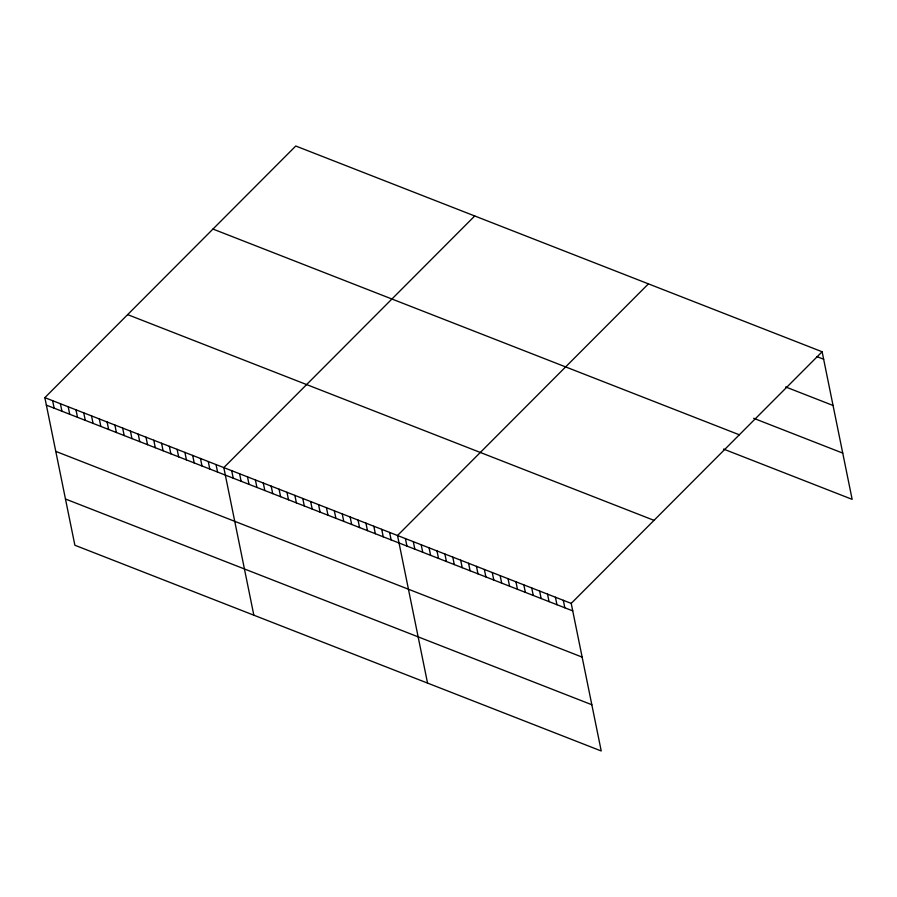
<?xml version="1.0" encoding="UTF-8"?>
<svg xmlns="http://www.w3.org/2000/svg" width="897" height="897" viewBox="0 0 897 897"><rect width="100%" height="100%" fill="white"/><g stroke="black" fill="none" stroke-linecap="round" stroke-linejoin="round"><path stroke-width="1.35" d="M822.123 351.759L571.21 603.389L601.237 750.98L74.877 545.241L44.85 397.651L295.763 146.02L822.123 351.759L852.15 499.349L723.565 449.083M474.726 215.975L223.813 467.606L253.84 615.185M648.43 283.867L397.517 535.498L427.544 683.077M816.875 356.602L823.648 359.248M785.682 386.966L833.055 405.478M753.637 418.282L842.743 453.108M212.959 229.06L739.319 434.798M127.654 314.623L654.014 520.35M44.85 397.651L571.21 603.389M46.375 405.141L572.735 610.879M55.782 451.382L582.142 657.109M65.47 499.012L591.829 704.739M563.316 600.306L564.841 607.796M555.422 597.223L556.947 604.713M547.529 594.139L549.054 601.629M539.635 591.045L541.149 598.534M531.73 587.961L533.255 595.451M523.837 584.878L525.362 592.368M515.943 581.794L517.468 589.284M508.05 578.711L509.574 586.189M500.156 575.616L501.681 583.106M492.262 572.533L493.787 580.023M484.358 569.449L485.882 576.939M476.464 566.366L477.989 573.845M468.57 563.271L470.095 570.761M460.677 560.188L462.202 567.678M452.783 557.104L454.308 564.594M444.89 554.021L446.414 561.511M436.985 550.926L438.51 558.416M429.091 547.843L430.616 555.333M421.198 544.759L422.722 552.249M413.304 541.676L414.829 549.166M405.41 538.581L406.935 546.071M389.612 532.414L391.137 539.904M381.718 529.331L383.243 536.821M373.825 526.247L375.35 533.726M365.931 523.153L367.456 530.643M358.038 520.069L359.562 527.559M350.144 516.986L351.669 524.476M342.25 513.903L343.764 521.392M334.346 510.808L335.87 518.298M326.452 507.724L327.977 515.214M318.558 504.641L320.083 512.131M310.665 501.558L312.19 509.048M302.771 498.463L304.296 505.953M294.878 495.379L296.391 502.869M286.973 492.296L288.498 499.786M279.079 489.213L280.604 496.703M271.186 486.129L272.71 493.608M263.292 483.035L264.817 490.524M255.398 479.951L256.923 487.441M247.505 476.868L249.018 484.358M239.6 473.784L241.125 481.263M231.706 470.69L233.231 478.179M216.031 464.568L217.556 472.057M208.25 461.529L209.775 469.019M200.468 458.479L201.993 465.969M192.687 455.441L194.212 462.93M184.905 452.402L186.43 459.892M177.124 449.363L178.649 456.853M169.342 446.314L170.867 453.804M161.561 443.275L163.086 450.765M153.779 440.236L155.304 447.726M145.998 437.198L147.523 444.688M138.228 434.148L139.741 441.638M130.446 431.109L131.96 438.599M122.665 428.071L124.178 435.561M114.883 425.032L116.408 432.522M107.102 421.982L108.627 429.472M99.32 418.944L100.845 426.434M91.539 415.905L93.064 423.395M83.757 412.867L85.282 420.357M75.976 409.817L77.501 417.307M68.194 406.778L69.719 414.268M60.413 403.74L61.938 411.23M52.631 400.701L54.156 408.191"/></g></svg>
